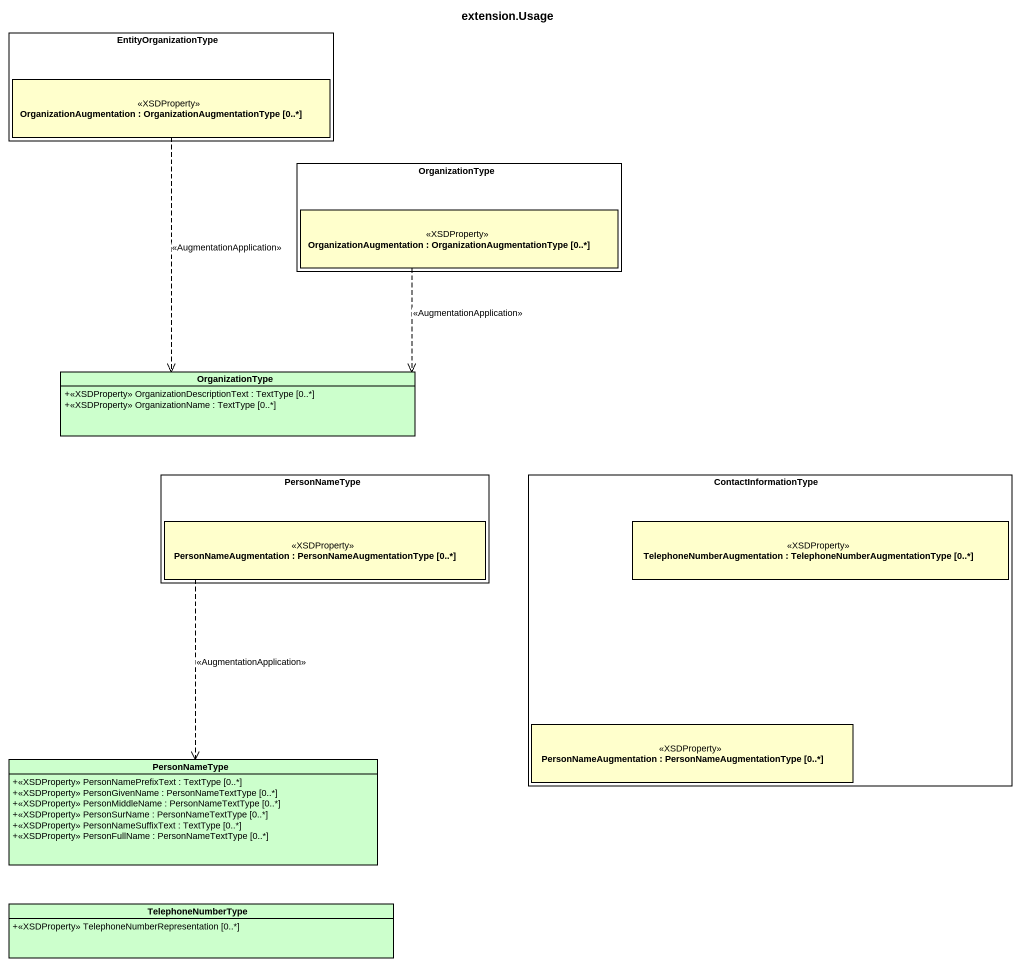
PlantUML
@startuml
title extension.Usage
allowmixing
hide circle
hide empty members
skinparam classAttributeIconSize 0
rectangle EntityOrganizationType {
  rectangle "OrganizationAugmentation : OrganizationAugmentationType [0..*]" as OrganizationAugmentation <<XSDProperty>>
}
rectangle OrganizationType {
  rectangle "OrganizationAugmentation : OrganizationAugmentationType [0..*]" as OrganizationAugmentation_2 <<XSDProperty>>
}
class "OrganizationType" as OrganizationType_2 #CCFFCC {
  +<<XSDProperty>> OrganizationDescriptionText : TextType [0..*]
  +<<XSDProperty>> OrganizationName : TextType [0..*]
}
rectangle PersonNameType {
  rectangle "PersonNameAugmentation : PersonNameAugmentationType [0..*]" as PersonNameAugmentation <<XSDProperty>>
}
rectangle ContactInformationType {
  rectangle "TelephoneNumberAugmentation : TelephoneNumberAugmentationType [0..*]" as TelephoneNumberAugmentation <<XSDProperty>>
  rectangle "PersonNameAugmentation : PersonNameAugmentationType [0..*]" as PersonNameAugmentation_2 <<XSDProperty>>
}
class "PersonNameType" as PersonNameType_2 #CCFFCC {
  +<<XSDProperty>> PersonNamePrefixText : TextType [0..*]
  +<<XSDProperty>> PersonGivenName : PersonNameTextType [0..*]
  +<<XSDProperty>> PersonMiddleName : PersonNameTextType [0..*]
  +<<XSDProperty>> PersonSurName : PersonNameTextType [0..*]
  +<<XSDProperty>> PersonNameSuffixText : TextType [0..*]
  +<<XSDProperty>> PersonFullName : PersonNameTextType [0..*]
}
class TelephoneNumberType #CCFFCC {
  +<<XSDProperty>> TelephoneNumberRepresentation [0..*]
}
OrganizationAugmentation ..> OrganizationType_2 : <<AugmentationApplication>>
OrganizationAugmentation_2 ..> OrganizationType_2 : <<AugmentationApplication>>
PersonNameAugmentation ..> PersonNameType_2 : <<AugmentationApplication>>
@enduml
